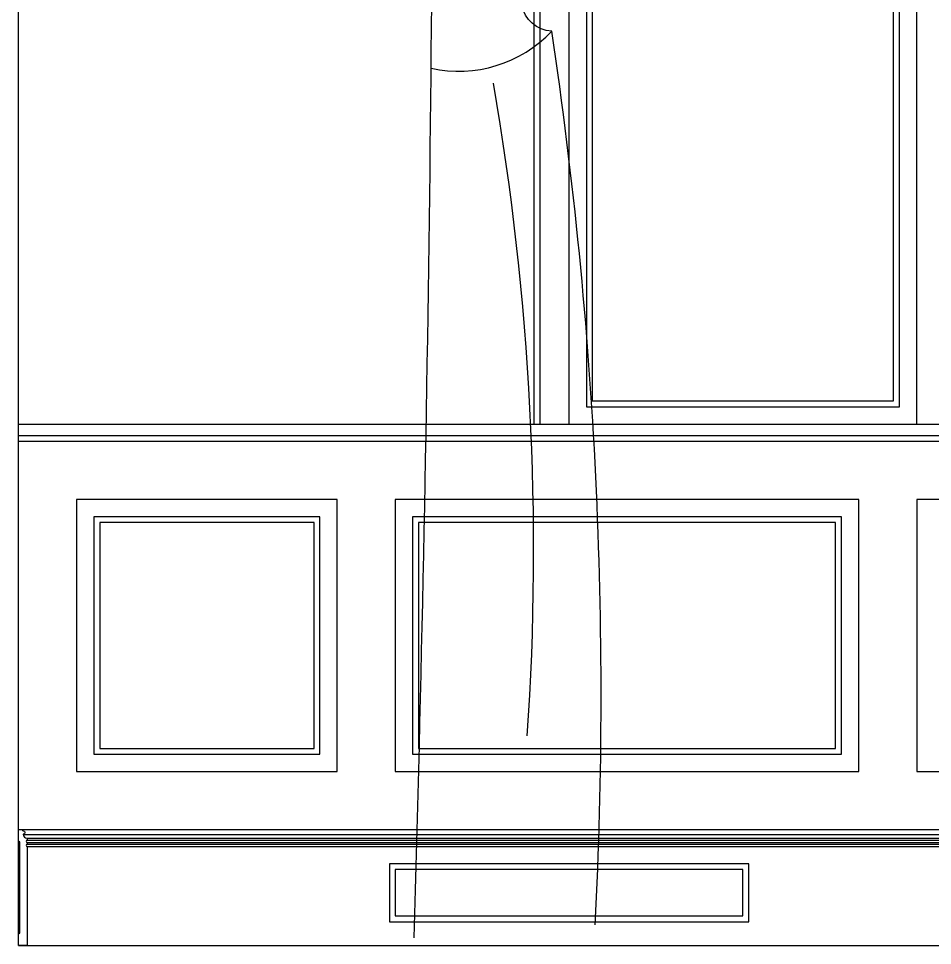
# Model space of a CAD drawing. Header units: metres. Extents: x 6109 to 10009, y 6120 to 9320.
# Drawn here: x 6109 to 7686, y 6120 to 7720 of the extents above; entities that cross this region are included whole.
import ezdxf

# ---------------------------------------------------------------- set-up
doc = ezdxf.new("R2010")
doc.units = ezdxf.units.M
for name, color, linetype in [('3', 3, 'Continuous'), ('4', 4, 'Continuous'), ('7', 7, 'Continuous')]:
    doc.layers.add(name, color=color, linetype=linetype)

msp = doc.modelspace()

# ---------------------------------------------------------------- hatches: boundary and pattern name
at = {"layer": '3'}
h = msp.add_hatch(dxfattribs=at)
h.set_pattern_fill('AR-RROOF', scale=490)
h.paths.add_polyline_path([(7799.02, 7060.21), (8319.02, 7060.21), (8319.02, 7980.21), (7799.02, 7980.21)])
h.paths.add_polyline_path([(7099.02, 7060.21), (7619.02, 7060.21), (7619.02, 7980.21), (7521.03, 7980.21, -0.1), (7099.02, 7816.67)])
h.paths.add_polyline_path([(8499.02, 7060.21), (9019.02, 7060.21), (9019.02, 7824.15, -0.08), (8654.97, 7980.21), (8499.02, 7980.21)])
h.paths.add_polyline_path([(7799.02, 8226.42), (7799.02, 8020.21), (8319.02, 8020.21), (8319.02, 8281.75, -0.13), (8059.02, 8870.21, -0.15)])
h = msp.add_hatch(dxfattribs=at)
h.set_pattern_fill('SQUARE', scale=100)
h.paths.add_polyline_path([(6759.02, 6251.21), (6759.02, 6171.21), (7359.02, 6171.21), (7359.02, 6251.21)])

# ---------------------------------------------------------------- linework, layer by layer
for p, q in [((7009.02, 7020.21), (7009.02, 8820.21)), ((6109.02, 7000.21), (10009.02, 7000.21)), ((6117.03, 6311.85), (10001.01, 6311.85)), ((6124.02, 6305.21), (9994.02, 6305.21)), ((6124.02, 6302.21), (9994.02, 6302.21)), ((6124.02, 6298.21), (9994.02, 6298.21)), ((6124.02, 6295.21), (9994.02, 6295.21)), ((6124.02, 6291.21), (9994.02, 6291.21))]:
    msp.add_line(p, q, dxfattribs=at)
for points in [[(7629.02, 7990.21), (7089.02, 7990.21), (7089.02, 7050.21), (7629.02, 7050.21), (7629.02, 7990.21)], [(6239.02, 6860.21), (6239.02, 6450.21), (6629.02, 6450.21), (6629.02, 6860.21)], [(6249.02, 6850.21), (6249.02, 6460.21), (6619.02, 6460.21), (6619.02, 6850.21)], [(6789.02, 6860.21), (6789.02, 6450.21), (7529.02, 6450.21), (7529.02, 6860.21)], [(6799.02, 6850.21), (6799.02, 6460.21), (7519.02, 6460.21), (7519.02, 6850.21)], [(6749.02, 6161.21), (7369.02, 6161.21), (7369.02, 6261.21), (6749.02, 6261.21)]]:
    msp.add_lwpolyline(points, close=True, dxfattribs=at)
msp.add_arc((2282.05, 6802.52), 4715.88, 356.1, 9.84, dxfattribs=at)
at = {"layer": '4'}
for p, q in [((6109.02, 6120.21), (6109.02, 9238.21)), ((7659.02, 7020.21), (7659.02, 8870.21)), ((6999.02, 7020.21), (6999.02, 8820.21)), ((7059.02, 7020.21), (7059.02, 8820.21)), ((6109.02, 7020.21), (10009.02, 7020.21)), ((10009.02, 6990.21), (6109.02, 6990.21)), ((6109.02, 6120.21), (10009.02, 6120.21))]:
    msp.add_line(p, q, dxfattribs=at)
msp.add_lwpolyline([(7104.12, 6155.8, 0.05), (7029.13, 7698.37, -0.8), (7010.38, 7804.54, 0.36), (8059.02, 8870.21, 0.27)], format="xyb", dxfattribs=at)
msp.add_lwpolyline([(6111.08, 6141.57), (6111.08, 6299.34), (6109.02, 6300.21), (6109.02, 6320.21), (6115.02, 6320.21, 0.41), (6117.02, 6318.21, -1), (6117.02, 6312.21, 0.41), (6124.02, 6305.21), (6124.02, 6302.21, 1), (6124.02, 6298.21), (6124.02, 6295.21, 1), (6124.02, 6291.21), (6124.02, 6120.21), (6109.02, 6120.21), (6109.02, 6140.21)], format="xyb", close=True, dxfattribs=at)
msp.add_arc((-66764.89, 8329.28), 73589.19, 358.29, 0.35, dxfattribs=at)
at = {"layer": '7'}
msp.add_line((6115.02, 6320.21), (10003.02, 6320.21), dxfattribs=at)
msp.add_lwpolyline([(7099.02, 7980.21), (7099.02, 7060.21), (7619.02, 7060.21), (7619.02, 7980.21)], dxfattribs=at)
for points in [[(6209.02, 6890.21), (6209.02, 6420.21), (6659.02, 6420.21), (6659.02, 6890.21)], [(6759.02, 6890.21), (6759.02, 6420.21), (7559.02, 6420.21), (7559.02, 6890.21)], [(7659.02, 6890.21), (7659.02, 6420.21), (8459.02, 6420.21), (8459.02, 6890.21)], [(6759.02, 6171.21), (7359.02, 6171.21), (7359.02, 6251.21), (6759.02, 6251.21)]]:
    msp.add_lwpolyline(points, close=True, dxfattribs=at)
msp.add_arc((6869.19, 7848.85), 219.6, 257.33, 316.74, dxfattribs=at)

doc.saveas('drawing.dxf')
